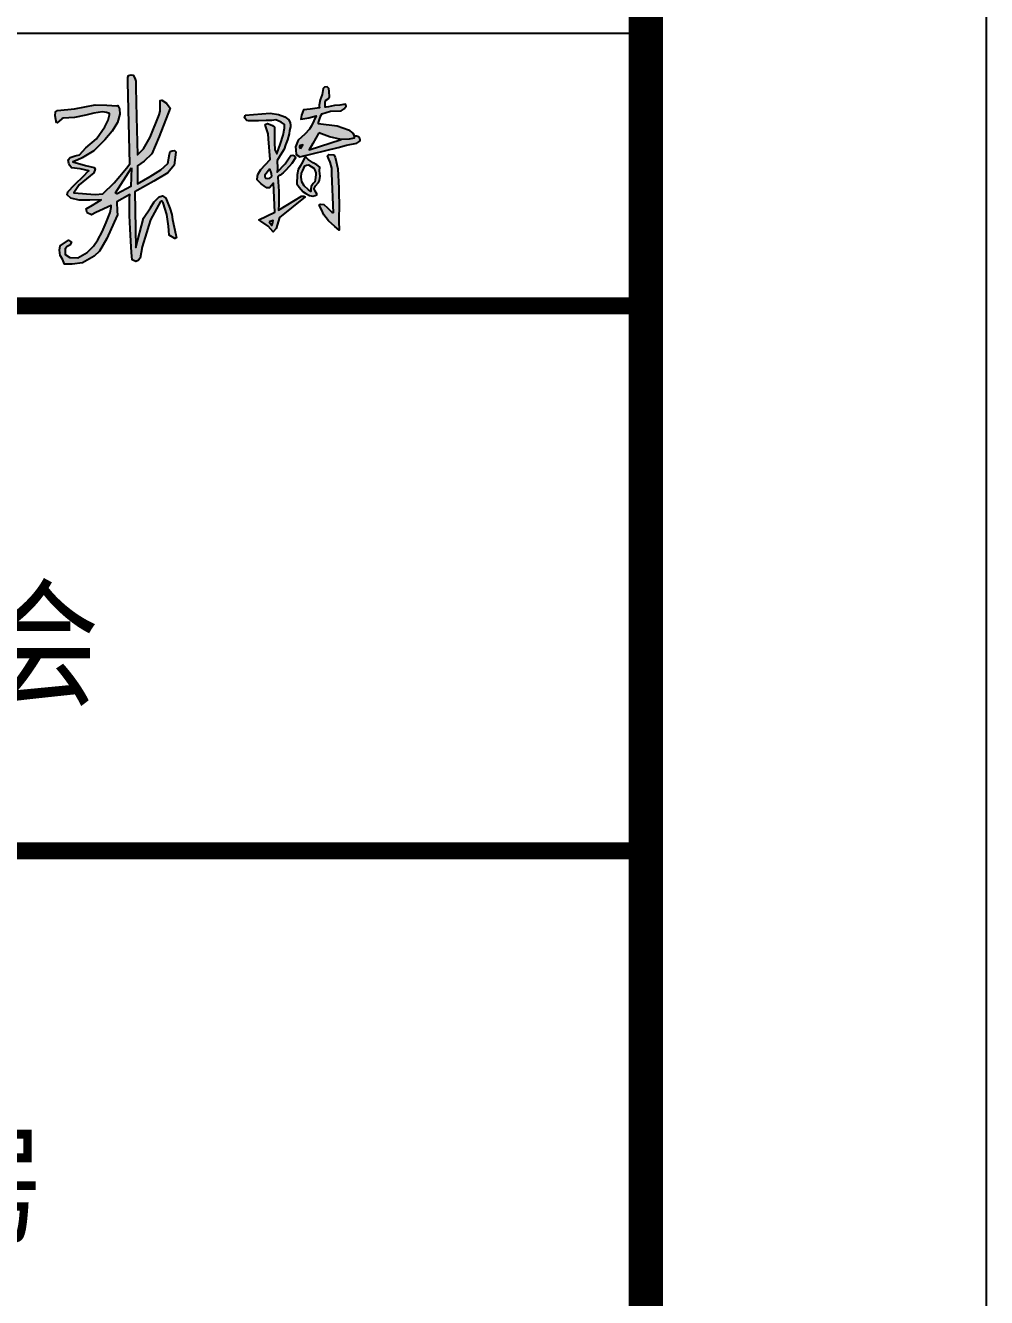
# Model space of a CAD drawing. Header units: inches. Extents: x -1293886 to -986005, y -15154 to 203628.
# Drawn here: x -1237307 to -1234486, y -7466 to -3731 of the extents above; entities that cross this region are included whole.
import ezdxf
from ezdxf.enums import TextEntityAlignment as Align

# ---------------------------------------------------------------- set-up
doc = ezdxf.new("R2010")
doc.units = ezdxf.units.IN
doc.header["$LTSCALE"] = 100
doc.header["$MEASUREMENT"] = 0
doc.layers.get('0').update_dxf_attribs({"color": 252})
doc.layers.add('TK', color=142, linetype='Continuous')
doc.layers.add('XM', color=7, linetype='Continuous')
doc.styles.add('HYZT1', font='SimSun.ttf', dxfattribs={"width": 0.8})

# ---------------------------------------------------------------- blocks, each defined once
blk = doc.blocks.new('A$C05385F37')
at = {"layer": 'TK'}
for p, q in [((-8000, -30600), (-1000, -30600)), ((-8000, -31400), (-1000, -31400)), ((-8000, -31400), (-1000, -31400)), ((-8000, -31400.2), (-1000, -31400.2)), ((-8000, -31400.2), (-1000, -31400.2))]:
    blk.add_line(p, q, dxfattribs=at)
at = {"layer": 'TK', "const_width": 50}
for points in [[(-8000, -31400.2), (-1000, -31400.2)], [(-1000, -31400.2), (-8000, -31400.2)], [(-1000, -31400.2), (-8000, -31400.2)], [(-1000, -33000), (-7944, -33000)]]:
    blk.add_lwpolyline(points, dxfattribs=at)
blk = doc.blocks.new('张琦')
h = blk.add_hatch(color=4)
h.dxf.hatch_style = 1
h.paths.add_polyline_path([(1960641.2, -660389.7), (1960630.9, -660403.3), (1960611.4, -660426), (1960594.5, -660445.5), (1960562.1, -660478.5), (1960539.4, -660479.8), (1960476.9, -660475.7), (1960492.7, -660452), (1960535, -660416.3), (1960539, -660405.8), (1960536.3, -660400.5), (1960511.2, -660395.2), (1960474.1, -660384), (1960486, -660379.6), (1960500.6, -660372.9), (1960535.3, -660351.6), (1960567.4, -660319.6), (1960588.7, -660294.2), (1960604.8, -660268.9), (1960611.4, -660244.8), (1960610.1, -660228.8), (1960605.5, -660219.3), (1960602.8, -660220.3), (1960573.8, -660217.6), (1960539.2, -660216.5), (1960478.4, -660228.2), (1960428.3, -660233.6), (1960423, -660237.8), (1960422.2, -660249.7), (1960425.9, -660270.6), (1960434, -660264.7), (1960441.4, -660258.3), (1960445.7, -660256.2), (1960478.7, -660254), (1960511.7, -660247.6), (1960535.2, -660241.3), (1960560.7, -660237), (1960572.5, -660239.1), (1960581, -660242.3), (1960581, -660246.6), (1960577.8, -660261.5), (1960567.1, -660281.7), (1960542.6, -660316.9), (1960511.7, -660343.5), (1960493.6, -660363.7), (1960480.8, -660366.9), (1960465.9, -660371.2), (1960459.5, -660378.6), (1960461.7, -660389.3), (1960464.9, -660394.6), (1960470.2, -660402.1), (1960494.7, -660405.3), (1960520.3, -660410.6), (1960517.1, -660413.8), (1960506.4, -660424.4), (1960478.7, -660452.1), (1960458.5, -660472.4), (1960457.4, -660480.9), (1960468.1, -660490.5), (1960492.6, -660496.9), (1960523.5, -660496.9), (1960556.5, -660495.8), (1960530.9, -660511.8), (1960512.8, -660522.4), (1960516, -660534.1), (1960528.8, -660539.5), (1960541.6, -660533.1), (1960586.3, -660512.8), (1960586.3, -660517.1), (1960583.1, -660533.1), (1960571.4, -660562.9), (1960559.7, -660589.5), (1960546.9, -660612.9), (1960534.1, -660632.1), (1960516, -660650.2), (1960488.3, -660666.2), (1960464.9, -660665.1), (1960451, -660656.6), (1960451.6, -660639.6), (1960457.4, -660633.2), (1960464.9, -660628.9), (1960470.2, -660620.4), (1960460.6, -660614), (1960436.6, -660631), (1960434.4, -660644), (1960436.6, -660659.2), (1960443.1, -660670), (1960449.6, -660685.2), (1960471.3, -660685.2), (1960501.6, -660680.8), (1960536.3, -660661.3), (1960551.5, -660646.2), (1960573.2, -660609.3), (1960595.4, -660561.7), (1960604.7, -660539.7), (1960603.9, -660528.7), (1960603, -660501.6), (1960641.1, -660480.4), (1960640.3, -660492.3), (1960640.3, -660542.2), (1960642, -660581.2), (1960643.7, -660617.6), (1960646.2, -660650.6), (1960647.9, -660671.8), (1960658.1, -660676.8), (1960665.7, -660673.5), (1960671.6, -660666.7), (1960677.5, -660633.7), (1960690.2, -660593), (1960696.2, -660570.2), (1960701.3, -660554.1), (1960730.9, -660500.7), (1960734.3, -660499.1), (1960738.5, -660505), (1960749.5, -660538.8), (1960754.6, -660572.7), (1960755.5, -660586.3), (1960756.3, -660599.8), (1960773.2, -660609.1), (1960778.3, -660606.6), (1960775.7, -660598.8), (1960766.3, -660553.5), (1960764.4, -660539.1), (1960758.6, -660519.9), (1960746.1, -660491.1), (1960736.5, -660484.4), (1960726.9, -660487.3), (1960712.5, -660501.7), (1960702, -660519), (1960680.8, -660549.7), (1960658.7, -660636.1), (1960655.9, -660471.9), (1960662.7, -660468.3), (1960711.6, -660441.5), (1960752.1, -660416.4), (1960771.1, -660394.2), (1960774.2, -660371.3), (1960775.7, -660354.5), (1960771.9, -660351.5), (1960765, -660352.2), (1960758.9, -660353.8), (1960757.4, -660362.2), (1960752.8, -660389.6), (1960732.2, -660408), (1960700.9, -660427.8), (1960663.5, -660448.4), (1960663.5, -660396.5), (1960682.6, -660382), (1960705.3, -660360.6), (1960727.4, -660310.1), (1960759, -660227), (1960748.9, -660212), (1960734.8, -660203.7), (1960729.9, -660204.7), (1960729.9, -660235.1), (1960727.3, -660245.9), (1960700.4, -660311.6), (1960680.6, -660345.7), (1960663.8, -660364), (1960660.6, -660252.3), (1960658.2, -660166.1), (1960658.2, -660147), (1960655.8, -660139), (1960651, -660130.2), (1960644.7, -660128.7), (1960636.7, -660131), (1960635.1, -660136.6), (1960634.7, -660150.2)])
h.paths.add_polyline_path([(1960645.6, -660401.8), (1960644.2, -660456.4), (1960603.5, -660478.6), (1960598.4, -660474.9)], flags=16)
h = blk.add_hatch(color=4)
h.dxf.hatch_style = 1
h.paths.add_polyline_path([(1961249.1, -660278.7), (1961193.9, -660272.2), (1961193.2, -660268.4), (1961196.5, -660260.2), (1961199.9, -660251.6), (1961204.7, -660243.2), (1961229.4, -660235.4), (1961260.7, -660235), (1961270.3, -660228.9), (1961275.5, -660221), (1961273.8, -660214.9), (1961257.2, -660217.6), (1961241.5, -660219.3), (1961224, -660222.8), (1961217, -660223.7), (1961214.4, -660223.7), (1961214.4, -660214.9), (1961214.4, -660208.8), (1961215.3, -660204.5), (1961223.1, -660199.2), (1961226.6, -660193.1), (1961225.8, -660177.4), (1961224.9, -660168.7), (1961219.7, -660164.3), (1961211.8, -660165.2), (1961208.3, -660168.7), (1961205.7, -660187), (1961199.6, -660201.8), (1961197, -660218.4), (1961196.1, -660221), (1961197.8, -660225.4), (1961170.2, -660229.7), (1961150.5, -660231.7), (1961144.5, -660247.5), (1961142.6, -660259.3), (1961166.2, -660255.4), (1961187.9, -660249.4), (1961174.1, -660279), (1961168.2, -660288.8), (1961154.4, -660302.6), (1961134.7, -660320.4), (1961126.8, -660340.1), (1961127.8, -660349.3), (1961128.8, -660362.8), (1961139.5, -660369.6), (1961251.9, -660341.9), (1961276.9, -660335.7), (1961307.5, -660329.1), (1961316, -660323.5), (1961317, -660320.7), (1961315.5, -660315.5), (1961311.8, -660311.2), (1961305.7, -660309.4), (1961302.4, -660308.9), (1961298.3, -660309.5), (1961298.9, -660315.1), (1961284.5, -660318), (1961261.3, -660318.7), (1961167.5, -660348.6), (1961177.8, -660330), (1961195.2, -660298.8), (1961226.9, -660310.4), (1961261.3, -660318.7), (1961284.5, -660318), (1961298.9, -660315.1), (1961297.9, -660304.6), (1961295, -660299.8), (1961282.6, -660290.2)])
h.paths.add_polyline_path([(1961148.3, -660334.1), (1961141.5, -660345.5), (1961138.8, -660340.8), (1961138.8, -660339.5), (1961139.5, -660336.8)], flags=16)
h = blk.add_hatch(color=4)
h.dxf.hatch_style = 1
h.paths.add_polyline_path([(1961072.1, -660360.9), (1961066.7, -660348.8), (1961065.4, -660328.6), (1961065.4, -660307.1), (1961065.4, -660282.9), (1961060, -660277.5), (1961053.2, -660274.8), (1961045.2, -660272.1), (1961038.4, -660274.8), (1961039.8, -660281.6), (1961046.5, -660301.7), (1961047.9, -660316.5), (1961053.2, -660377.1), (1961025, -660406.7), (1961019.6, -660416.1), (1961016.9, -660421.5), (1961015.6, -660426.8), (1961014.2, -660437.6), (1961026.3, -660448.4), (1961037.1, -660456.4), (1961042.5, -660460.5), (1961050.6, -660460.5), (1961062.7, -660447), (1961066.7, -660531.8), (1961019.6, -660554.6), (1961025, -660558.7), (1961046.5, -660573.5), (1961061.3, -660589.6), (1961070.7, -660580.2), (1961080.2, -660547.9), (1961155.5, -660487.4), (1961151.5, -660484.7), (1961144.8, -660484.7), (1961077.6, -660526.1), (1961078.1, -660508.2), (1961078.1, -660470.4), (1961075.5, -660429.4), (1961078.6, -660425.7), (1961082.3, -660423.6), (1961090.7, -660416.8), (1961099.7, -660407.3), (1961115.9, -660389), (1961127.5, -660372.1), (1961125.9, -660369.5), (1961124.4, -660366.4), (1961119.6, -660364.8), (1961113.8, -660365.3), (1961107, -660375.3), (1961096.5, -660390), (1961072.8, -660414.2), (1961074.4, -660402.6), (1961073.7, -660379.9), (1961082.2, -660366.1), (1961093.4, -660346.9), (1961098.2, -660334.2), (1961103.5, -660319.3), (1961108.3, -660301.8), (1961109.9, -660292.2), (1961112, -660281.6), (1961112, -660276.8), (1961111.5, -660269.4), (1961107.2, -660260.9), (1961096.1, -660251.8), (1961076.9, -660244.9), (1961053.2, -660241), (1960979.6, -660247.5), (1960979.2, -660249.3), (1960977.9, -660254.7), (1960984.6, -660262.7), (1960988.7, -660264.1), (1961000.8, -660264.1), (1961018.3, -660264.1), (1961041.1, -660262.7), (1961057.3, -660262.7), (1961069.4, -660261.4), (1961085.5, -660268.1), (1961095, -660274.8), (1961095, -660285.6), (1961090.9, -660305.8), (1961082.9, -660330)])
h.paths.add_polyline_path([(1961051.3, -660404.7), (1961056.3, -660418.1), (1961057.6, -660428.2), (1961051.7, -660432.1), (1961044.2, -660433.4), (1961038.9, -660432.5), (1961036.7, -660428.1), (1961037.3, -660423.3)], flags=16)
h.paths.add_polyline_path([(1961061.4, -660556.6), (1961061, -660562.4), (1961057.4, -660571), (1961050.2, -660560.6)], flags=16)
h = blk.add_hatch(color=4)
h.dxf.hatch_style = 1
h.paths.add_polyline_path([(1961190, -660393.3), (1961178.9, -660386.8), (1961164.7, -660377.1), (1961158.8, -660371.3), (1961154.9, -660370.6), (1961148.4, -660383), (1961140.6, -660396.6), (1961134.8, -660407), (1961131.5, -660422.5), (1961130.9, -660448.5), (1961137.4, -660458.2), (1961149.7, -660471.9), (1961157.5, -660477.1), (1961167.9, -660482.9), (1961177.6, -660484.9), (1961184.8, -660482.9), (1961190, -660481.6), (1961189.3, -660478.4), (1961184.8, -660470.6), (1961180.9, -660464.7), (1961185.4, -660454.4), (1961194.5, -660445.3), (1961197.8, -660438.8), (1961199.1, -660426.4), (1961197.8, -660410.9), (1961198.4, -660399.8)])
h.paths.add_polyline_path([(1961184.1, -660408.9), (1961186.7, -660416.1), (1961186.7, -660422.5), (1961184.8, -660437.5), (1961184.1, -660442.7), (1961178.9, -660447.9), (1961173.1, -660456.3), (1961172.5, -660463.4), (1961172.5, -660471.2), (1961165.3, -660466.7), (1961153, -660454.4), (1961145.8, -660443.3), (1961143.9, -660429), (1961144.5, -660417.4), (1961148.4, -660410.2), (1961154.3, -660395.9), (1961159.5, -660394), (1961165.3, -660393.3), (1961180.9, -660402.4)], flags=16)
h = blk.add_hatch(color=4)
h.dxf.hatch_style = 1
h.paths.add_polyline_path([(1961251.8, -660404.4), (1961243.8, -660371), (1961239.2, -660364.1), (1961225.3, -660362.9), (1961220.7, -660366.4), (1961225.3, -660376.8), (1961228.8, -660384.8), (1961233.4, -660403.3), (1961233.4, -660418.2), (1961238.2, -660534.5), (1961233.5, -660531.7), (1961220.7, -660519.6), (1961210.3, -660509.2), (1961200, -660508.1), (1961196.5, -660511.5), (1961203.4, -660524.2), (1961210.3, -660540.3), (1961224.2, -660557.6), (1961242.6, -660573.8), (1961255.3, -660585.3), (1961254.1, -660558.8), (1961254.1, -660539.2), (1961255.3, -660525.4), (1961254.1, -660462)])
at = {"color": 4}
for points in [[(1960425.9, -660270.6), (1960422.2, -660249.7), (1960423, -660237.8), (1960428.3, -660233.6), (1960478.4, -660228.2), (1960539.2, -660216.5), (1960573.8, -660217.6), (1960602.8, -660220.3), (1960605.5, -660219.3), (1960610.1, -660228.8), (1960611.4, -660244.8), (1960604.8, -660268.9), (1960588.7, -660294.2), (1960567.4, -660319.6), (1960535.3, -660351.6), (1960500.6, -660372.9), (1960486, -660379.6), (1960474.1, -660384), (1960511.2, -660395.2), (1960536.3, -660400.5), (1960539, -660405.8), (1960535, -660416.3), (1960492.7, -660452), (1960476.9, -660475.7), (1960539.4, -660479.8), (1960562.1, -660478.5), (1960594.5, -660445.5), (1960611.4, -660426), (1960630.9, -660403.3), (1960641.2, -660389.7), (1960634.7, -660150.2), (1960635.1, -660136.6), (1960636.7, -660131), (1960644.7, -660128.7), (1960651, -660130.2), (1960655.8, -660139), (1960658.2, -660147), (1960658.2, -660166.1), (1960660.6, -660252.3), (1960663.8, -660364), (1960680.6, -660345.7), (1960700.4, -660311.6), (1960727.3, -660245.9), (1960729.9, -660235.1), (1960729.9, -660204.7), (1960734.8, -660203.7), (1960748.9, -660212), (1960759, -660227), (1960727.4, -660310.1), (1960705.3, -660360.6), (1960682.6, -660382), (1960663.5, -660396.5), (1960663.5, -660448.4), (1960700.9, -660427.8), (1960732.2, -660408), (1960752.8, -660389.6), (1960757.4, -660362.2), (1960758.9, -660353.8), (1960765, -660352.2), (1960771.9, -660351.5), (1960775.7, -660354.5), (1960774.2, -660371.3), (1960771.1, -660394.2), (1960752.1, -660416.4), (1960711.6, -660441.5), (1960662.7, -660468.3), (1960655.9, -660471.9), (1960658.7, -660636.1), (1960680.8, -660549.7), (1960702, -660519), (1960712.5, -660501.7), (1960726.9, -660487.3), (1960736.5, -660484.4), (1960746.1, -660491.1), (1960758.6, -660519.9), (1960764.4, -660539.1), (1960766.3, -660553.5), (1960775.7, -660598.8), (1960778.3, -660606.6), (1960773.2, -660609.1), (1960756.3, -660599.8), (1960755.5, -660586.3), (1960754.6, -660572.7), (1960749.5, -660538.8), (1960738.5, -660505), (1960734.3, -660499.1), (1960730.9, -660500.7), (1960701.3, -660554.1), (1960696.2, -660570.2), (1960690.2, -660593), (1960677.5, -660633.7), (1960671.6, -660666.7), (1960665.7, -660673.5), (1960658.1, -660676.8), (1960647.9, -660671.8), (1960646.2, -660650.6), (1960643.7, -660617.6), (1960642, -660581.2), (1960640.3, -660542.2), (1960640.3, -660492.3), (1960641.1, -660480.4), (1960603, -660501.6), (1960603.9, -660528.7), (1960604.7, -660539.7), (1960595.4, -660561.7), (1960573.2, -660609.3), (1960551.5, -660646.2), (1960536.3, -660661.3), (1960501.6, -660680.8), (1960471.3, -660685.2), (1960449.6, -660685.2), (1960443.1, -660670), (1960436.6, -660659.2), (1960434.4, -660644), (1960436.6, -660631), (1960460.6, -660614), (1960470.2, -660620.4), (1960464.9, -660628.9), (1960457.4, -660633.2), (1960451.6, -660639.6), (1960451, -660656.6), (1960464.9, -660665.1), (1960488.3, -660666.2), (1960516, -660650.2), (1960534.1, -660632.1), (1960546.9, -660612.9), (1960559.7, -660589.5), (1960571.4, -660562.9), (1960583.1, -660533.1), (1960586.3, -660517.1), (1960586.3, -660512.8), (1960541.6, -660533.1), (1960528.8, -660539.5), (1960516, -660534.1), (1960512.8, -660522.4), (1960530.9, -660511.8), (1960556.5, -660495.8), (1960523.5, -660496.9), (1960492.6, -660496.9), (1960468.1, -660490.5), (1960457.4, -660480.9), (1960458.5, -660472.4), (1960478.7, -660452.1), (1960506.4, -660424.4), (1960517.1, -660413.8), (1960520.3, -660410.6), (1960494.7, -660405.3), (1960470.2, -660402.1), (1960464.9, -660394.6), (1960461.7, -660389.3), (1960459.5, -660378.6), (1960465.9, -660371.2), (1960480.8, -660366.9), (1960493.6, -660363.7), (1960511.7, -660343.5), (1960542.6, -660316.9), (1960567.1, -660281.7), (1960577.8, -660261.5), (1960581, -660246.6), (1960581, -660242.3), (1960572.5, -660239.1), (1960560.7, -660237), (1960535.2, -660241.3), (1960511.7, -660247.6), (1960478.7, -660254), (1960445.7, -660256.2), (1960441.4, -660258.3), (1960434, -660264.7), (1960425.9, -660270.6)], [(1961204.7, -660243.2), (1961229.4, -660235.4), (1961260.7, -660235), (1961270.3, -660228.9), (1961275.5, -660221), (1961273.8, -660214.9), (1961257.2, -660217.6), (1961241.5, -660219.3), (1961224, -660222.8), (1961217, -660223.7), (1961214.4, -660223.7), (1961214.4, -660214.9), (1961214.4, -660208.8), (1961215.3, -660204.5), (1961223.1, -660199.2), (1961226.6, -660193.1), (1961225.8, -660177.4), (1961224.9, -660168.7), (1961219.7, -660164.3), (1961211.8, -660165.2), (1961208.3, -660168.7), (1961205.7, -660187), (1961199.6, -660201.8), (1961197, -660218.4), (1961196.1, -660221), (1961197.8, -660225.4), (1961170.2, -660229.7), (1961150.5, -660231.7), (1961144.5, -660247.5), (1961142.6, -660259.3), (1961166.2, -660255.4), (1961187.9, -660249.4), (1961174.1, -660279), (1961168.2, -660288.8), (1961154.4, -660302.6), (1961134.7, -660320.4), (1961126.8, -660340.1), (1961127.8, -660349.3), (1961128.8, -660362.8), (1961139.5, -660369.6)], [(1960979.6, -660247.5), (1961053.2, -660241), (1961076.9, -660244.9), (1961096.1, -660251.8), (1961107.2, -660260.9), (1961111.5, -660269.4), (1961112, -660276.8), (1961112, -660281.6), (1961109.9, -660292.2), (1961108.3, -660301.8), (1961103.5, -660319.3), (1961098.2, -660334.2), (1961093.4, -660346.9), (1961082.2, -660366.1), (1961073.7, -660379.9), (1961074.4, -660402.6), (1961072.8, -660414.2), (1961096.5, -660390), (1961107, -660375.3), (1961113.8, -660365.3), (1961119.6, -660364.8), (1961124.4, -660366.4), (1961125.9, -660369.5), (1961127.5, -660372.1), (1961115.9, -660389), (1961099.7, -660407.3), (1961090.7, -660416.8), (1961082.3, -660423.6), (1961078.6, -660425.7), (1961075.5, -660429.4), (1961078.1, -660470.4), (1961078.1, -660508.2), (1961077.6, -660526.1), (1961144.8, -660484.7), (1961151.5, -660484.7), (1961155.5, -660487.4), (1961080.2, -660547.9), (1961070.7, -660580.2), (1961061.3, -660589.6), (1961046.5, -660573.5), (1961025, -660558.7), (1961019.6, -660554.6), (1961066.7, -660531.8), (1961062.7, -660447), (1961050.6, -660460.5), (1961042.5, -660460.5), (1961037.1, -660456.4), (1961026.3, -660448.4), (1961014.2, -660437.6), (1961015.6, -660426.8), (1961016.9, -660421.5), (1961019.6, -660416.1), (1961025, -660406.7), (1961053.2, -660377.1), (1961047.9, -660316.5), (1961046.5, -660301.7), (1961039.8, -660281.6), (1961038.4, -660274.8), (1961045.2, -660272.1), (1961053.2, -660274.8), (1961060, -660277.5), (1961065.4, -660282.9), (1961065.4, -660307.1), (1961065.4, -660328.6), (1961066.7, -660348.8), (1961072.1, -660360.9), (1961082.9, -660330), (1961090.9, -660305.8), (1961095, -660285.6), (1961095, -660274.8), (1961085.5, -660268.1), (1961069.4, -660261.4), (1961057.3, -660262.7), (1961041.1, -660262.7), (1961018.3, -660264.1), (1961000.8, -660264.1), (1960988.7, -660264.1), (1960984.6, -660262.7), (1960977.9, -660254.7), (1960979.2, -660249.3), (1960979.2, -660249.3), (1960979.6, -660247.5)], [(1961204.7, -660243.2), (1961199.9, -660251.6), (1961196.5, -660260.2), (1961193.2, -660268.4), (1961193.9, -660272.2), (1961249.1, -660278.7), (1961282.6, -660290.2), (1961295, -660299.8), (1961297.9, -660304.6), (1961298.9, -660315.1), (1961284.5, -660318), (1961261.3, -660318.7)], [(1961139.5, -660369.6), (1961251.9, -660341.9), (1961276.9, -660335.7), (1961307.5, -660329.1), (1961316, -660323.5), (1961317, -660320.7), (1961315.5, -660315.5), (1961311.8, -660311.2), (1961305.7, -660309.4), (1961302.4, -660308.9), (1961298.4, -660309.5)], [(1961195.2, -660298.8), (1961177.8, -660330), (1961167.5, -660348.6), (1961261.3, -660318.7), (1961226.9, -660310.4), (1961195.2, -660298.8)], [(1961141.5, -660345.5), (1961148.3, -660334.1), (1961139.5, -660336.8), (1961138.8, -660339.5), (1961138.8, -660340.8), (1961141.5, -660345.5)], [(1961154.9, -660370.6), (1961148.4, -660383), (1961140.6, -660396.6), (1961134.8, -660407), (1961131.5, -660422.5), (1961130.9, -660448.5), (1961137.4, -660458.2), (1961149.7, -660471.9), (1961157.5, -660477.1), (1961167.9, -660482.9), (1961177.6, -660484.9), (1961184.8, -660482.9), (1961190, -660481.6), (1961189.3, -660478.4), (1961184.8, -660470.6), (1961180.9, -660464.7), (1961185.4, -660454.4), (1961194.5, -660445.3), (1961197.8, -660438.8), (1961199.1, -660426.4), (1961197.8, -660410.9), (1961198.4, -660399.8), (1961190, -660393.3), (1961178.9, -660386.8), (1961164.7, -660377.1), (1961158.8, -660371.3), (1961154.9, -660370.6)], [(1961159.5, -660394), (1961165.3, -660393.3), (1961180.9, -660402.4), (1961184.1, -660408.9), (1961186.7, -660416.1), (1961186.7, -660422.5), (1961184.8, -660437.5), (1961184.1, -660442.7), (1961178.9, -660447.9), (1961173.1, -660456.3), (1961172.5, -660463.4), (1961172.5, -660471.2), (1961165.3, -660466.7), (1961153, -660454.4), (1961145.8, -660443.3), (1961143.9, -660429), (1961144.5, -660417.4), (1961148.4, -660410.2), (1961154.3, -660395.9), (1961159.5, -660394)], [(1961238.2, -660534.5), (1961233.4, -660418.2), (1961233.4, -660403.3), (1961228.8, -660384.8), (1961225.3, -660376.8), (1961220.7, -660366.4), (1961225.3, -660362.9), (1961239.2, -660364.1), (1961243.8, -660371), (1961251.8, -660404.4), (1961254.1, -660462), (1961255.3, -660525.4), (1961254.1, -660539.2), (1961254.1, -660558.8), (1961255.3, -660585.3), (1961242.6, -660573.8), (1961224.2, -660557.6), (1961210.3, -660540.3), (1961203.4, -660524.2), (1961196.5, -660511.5), (1961200, -660508.1), (1961210.3, -660509.2), (1961220.7, -660519.6), (1961233.5, -660531.7), (1961238.2, -660534.5)], [(1960645.6, -660401.8), (1960644.2, -660456.4), (1960603.5, -660478.6), (1960598.4, -660474.9), (1960645.6, -660401.8)], [(1961051.3, -660404.7), (1961037.3, -660423.3), (1961037.3, -660423.3), (1961036.7, -660428.1), (1961038.9, -660432.5), (1961044.2, -660433.4), (1961051.7, -660432.1), (1961057, -660428.5), (1961057.4, -660427.2), (1961056.3, -660418.1), (1961051.3, -660404.7)], [(1961050.2, -660560.6), (1961057.4, -660571), (1961061, -660562.4), (1961061.4, -660556.6), (1961050.2, -660560.6)]]:
    blk.add_lwpolyline(points, dxfattribs=at)

msp = doc.modelspace()

# ---------------------------------------------------------------- linework, layer by layer
at = {"layer": 'TK'}
msp.add_lwpolyline([(-1293886.4, -15153.6), (-1234486.4, -15153.6), (-1234486.4, 26846.4), (-1293886.4, 26846.4)], close=True, dxfattribs=at)
at = {"layer": 'TK', "const_width": 100}
msp.add_lwpolyline([(-1291386.4, -14153.6), (-1235486.4, -14153.6), (-1235486.4, 25846.4), (-1291386.4, 25846.4)], close=True, dxfattribs=at)

# ---------------------------------------------------------------- block references
at = {"color": 4}
for name, p in [('A$C05385F37', (-1234486.4, 26846.4)), ('张琦', (-3197641.5, 656253.3))]:
    msp.add_blockref(name, p, dxfattribs=at)

# ---------------------------------------------------------------- texts
at = {"layer": 'XM', "style": 'HYZT1', "width": 0.8}
for s, p in [('大龙山镇永林居民委员会 ', (-1238809.2, -5546.6)), ('社区服务中心综合楼附房', (-1239051.2, -7125.8))]:
    msp.add_text(s, height=300, dxfattribs=at).set_placement(p, align=Align.MIDDLE_CENTER)

doc.saveas('drawing.dxf')
